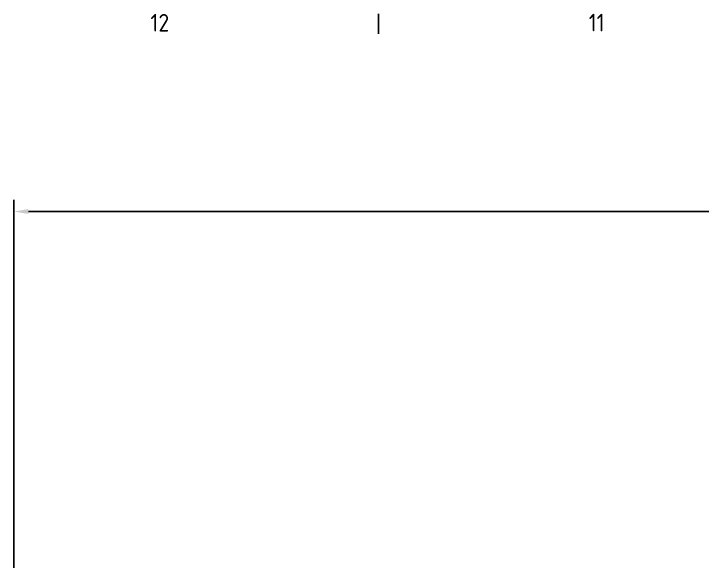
# Model space of a CAD drawing. Header units: millimetres. Extents: x 0 to 5945, y 0 to 4205.
# Drawn here: x 1547 to 2133, y 3656 to 4122 of the extents above; entities that cross this region are included whole.
import ezdxf

# ---------------------------------------------------------------- set-up
doc = ezdxf.new("R2010")
doc.units = ezdxf.units.MM
doc.header["$LTSCALE"] = 5
doc.layers.get('0').update_dxf_attribs({"color": 3, "lineweight": 25})
doc.layers.add('경계(ISO)', color=7, linetype='Continuous', lineweight=25)
doc.layers.add('치수(ISO)', color=2, linetype='Continuous', lineweight=25)
doc.styles.add('문자 텍스트_PSTEK_POSCO', font='isocp.shx')
doc.styles.add('치수 텍스트_PSTEK_POSCO', font='isocp.shx')
doc.dimstyles.new('치수_PSTEK_POSCO', dxfattribs={"dimscale": 5, "dimtxt": 3.5, "dimasz": 2.5, "dimexe": 2, "dimexo": 2.5, "dimgap": 1, "dimtad": 1, "dimrnd": 1e-08, "dimdsep": 46, "dimtxsty": '치수 텍스트_PSTEK_POSCO', "dimcen": 0.09, "dimdle": 10, "dimclrd": 7, "dimclre": 7, "dimclrt": 2, "dimadec": 1, "dimazin": 2, "dimtfac": 1, "dimtmove": 0, "dimatfit": 3, "dimfxl": 0, "dimtolj": 1, "dimlwd": -1, "dimlwe": -1, "dimarcsym": 0})

# ---------------------------------------------------------------- blocks, each defined once
blk = doc.blocks.new('경계 Default Border')
at = {"layer": '경계(ISO)'}
blk.add_line((371.56, 821), (371.56, 824.4), dxfattribs=at)
at = {"layer": '경계(ISO)', "color": 2, "char_height": 3, "attachment_point": 7, "style": '문자 텍스트_PSTEK_POSCO'}
for s, insert in [('12', (332.72, 821.37)), ('11', (407.37, 821.4))]:
    blk.add_mtext(s, dxfattribs=dict(at, insert=insert))
blk = doc.blocks.new('*D57')
at = {"layer": 'Defpoints', "color": 0}
for p in [(2924.17, 3953.64), (2924.17, 3473.92), (1547.17, 3428.67)]:
    blk.add_point(p, dxfattribs=at)
at = {"layer": '치수(ISO)', "color": 7}
for p, q in [((1547.17, 3441.17), (1547.17, 3963.64)), ((2924.17, 3486.42), (2924.17, 3963.64)), ((1559.67, 3953.64), (2911.67, 3953.64))]:
    blk.add_line(p, q, dxfattribs=at)
for points in [[(1559.67, 3955.73), (1559.67, 3951.56), (1547.17, 3953.64)], [(2911.67, 3955.73), (2911.67, 3951.56), (2924.17, 3953.64)]]:
    blk.add_solid(points, dxfattribs=at)
at = {"layer": '치수(ISO)', "color": 2, "insert": (2215.54, 3967.39), "char_height": 17.5, "attachment_point": 4, "style": '치수 텍스트_PSTEK_POSCO'}
blk.add_mtext('\\A1;1377', dxfattribs=at)

msp = doc.modelspace()

# ---------------------------------------------------------------- block references
at = {"xscale": 5, "yscale": 5, "zscale": 5}
msp.add_blockref('경계 Default Border', (0, 0), dxfattribs=at)

# ---------------------------------------------------------------- dimensions: what is measured, and where the dimension line sits
at = {"layer": '치수(ISO)', "color": 7}
dim = msp.add_linear_dim(base=(2924.168, 3953.643), p1=(1547.168, 3428.665), p2=(2924.168, 3473.915), angle=180, dimstyle='치수_PSTEK_POSCO', override={"dimdec": 2, "dimtp": 0, "dimtm": 0, "dimtdec": 2, "dimtofl": 0, "dimatfit": 1}, dxfattribs=at)
dim.commit()
dim.dimension.update_dxf_attribs({"geometry": '*D57', "text_midpoint": (2235.668, 3953.643), "dimtype": 160})

doc.saveas('drawing.dxf')
